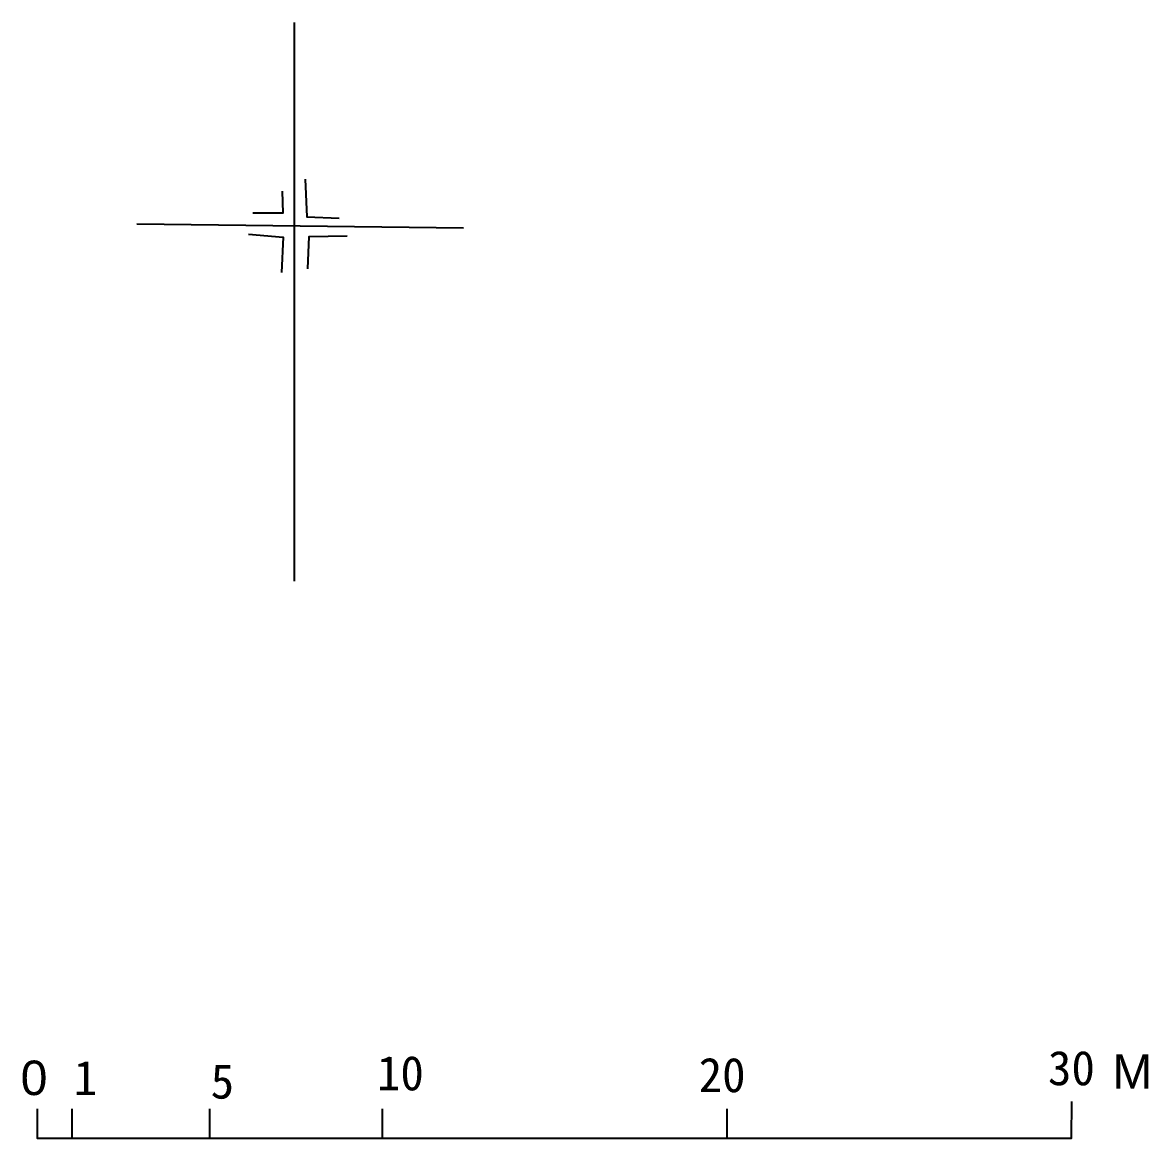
# Model space of a CAD drawing. Header units: millimetres. Extents: x -40850 to 198070, y -7161 to 174079.
# Drawn here: x 165418 to 198070, y 36515 to 68875 of the extents above; entities that cross this region are included whole.
import ezdxf

# ---------------------------------------------------------------- set-up
doc = ezdxf.new("R2010")
doc.units = ezdxf.units.MM
doc.layers.add('坐标系', color=7, linetype='Continuous')
doc.styles.get("Standard").update_dxf_attribs({"font": 'arial.ttf'})

msp = doc.modelspace()

# ---------------------------------------------------------------- linework, layer by layer
at = {"layer": '坐标系'}
for points in [[(173293, 68875), (173293, 52673)], [(173613, 64336), (173661, 63238), (174600, 63200)], [(172947, 63986), (172971, 63350), (172098, 63342)], [(178203, 62914), (168737, 63029)], [(171972, 62737), (172977, 62652), (172925, 61624)], [(173693, 61730), (173732, 62669), (174836, 62688)], [(165844, 37379), (165844, 36519), (195841, 36519), (195847, 37591)], [(165844, 37379), (165844, 36519)], [(166844, 37378), (166844, 36519)], [(170844, 37378), (170844, 36518)], [(175844, 37376), (175844, 36517)], [(185844, 37374), (185844, 36515)]]:
    msp.add_lwpolyline(points, dxfattribs=at)

# ---------------------------------------------------------------- texts
at = {"layer": '坐标系', "char_height": 1000, "attachment_point": 1, "rotation": 359.9767}
for s, insert, width in [('{\\fSimSun|b0|i0|c134|p2;10}', (175696, 38911), 2571.64), ('{\\fSimSun|b0|i0|c134|p2;30 }', (195156, 39059), 2192.72), ('{\\fArial|b0|i0|c0|p32;M\\fSimSun|b0|i0|c134|p2;}', (197021, 38957), 2394.35), ('{\\fArial|b0|i0|c0|p32;0 }', (165364, 38773), 1540.72), ('{\\fSimSun|b0|i0|c134|p2;1}', (166905, 38773), 1239.27), ('{\\fSimSun|b0|i0|c134|p2;5}', (170874, 38671), 2093.37), ('{\\fSimSun|b0|i0|c134|p2;20 }', (185026, 38858), 2609.2)]:
    msp.add_mtext(s, dxfattribs=dict(at, insert=insert, width=width))

doc.saveas('drawing.dxf')
